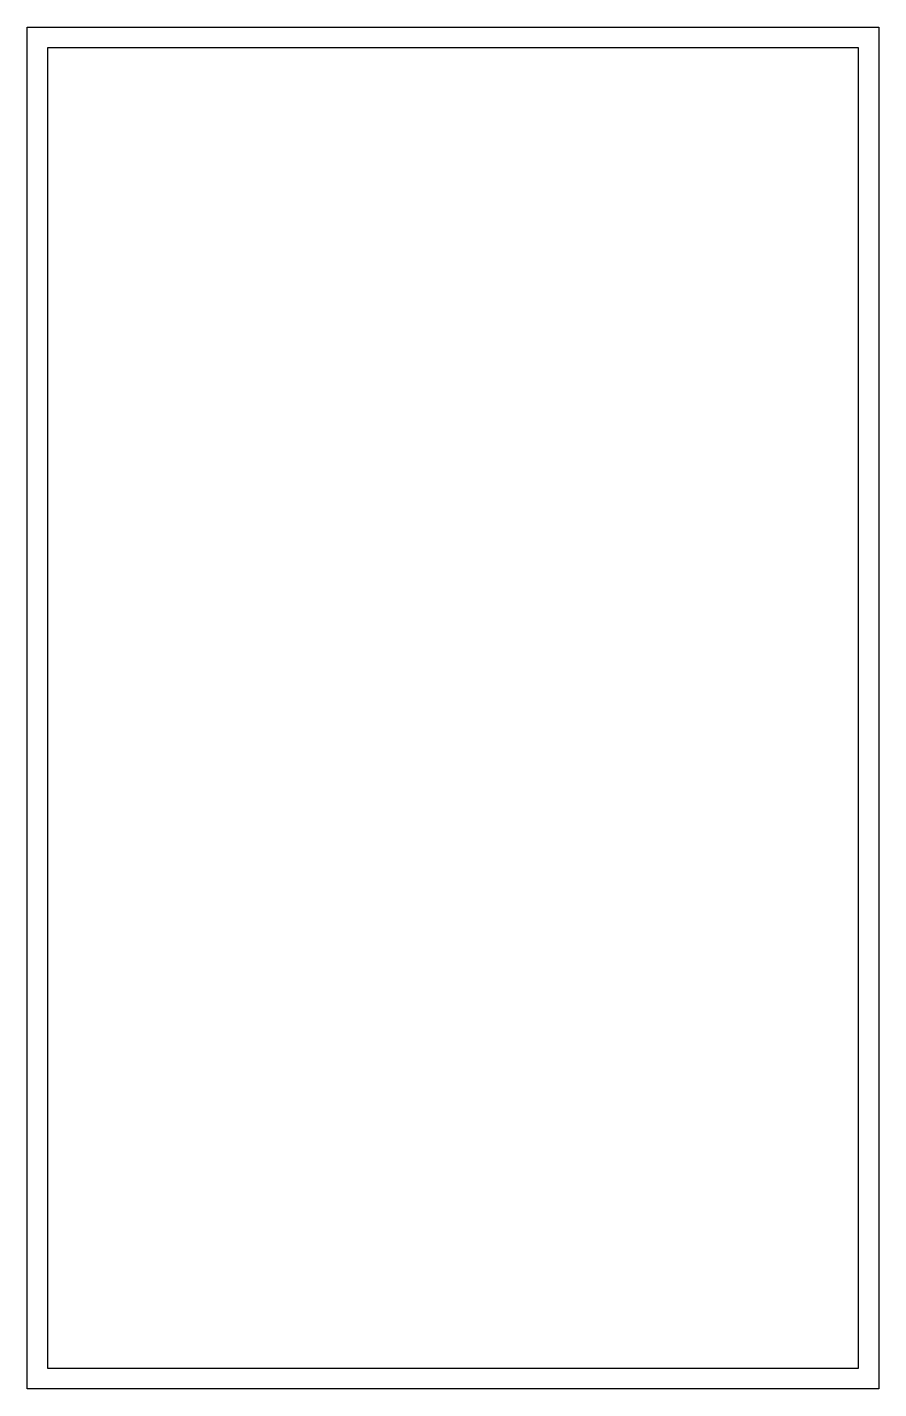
# Model space of a CAD drawing. Extents: x -125 to 125, y -200 to 200.
import ezdxf

# ---------------------------------------------------------------- set-up
doc = ezdxf.new("R2010")
doc.units = 0
doc.layers.get('0').update_dxf_attribs({"linetype": 'continuous'})

# ---------------------------------------------------------------- blocks, each defined once
blk = doc.blocks.new('PAD')
at = {"color": 0}
for p, q in [((-125, 200), (125, 200)), ((-125, -200), (-125, 200)), ((125, 200), (125, -200)), ((-119, -194), (-119, 194)), ((-119, 194), (119, 194)), ((119, 194), (119, -194)), ((119, -194), (-119, -194)), ((125, -200), (-125, -200))]:
    blk.add_line(p, q, dxfattribs=at)

msp = doc.modelspace()

# ---------------------------------------------------------------- block references
at = {"color": 0}
msp.add_blockref('PAD', (0, 0), dxfattribs=at)

doc.saveas('drawing.dxf')
